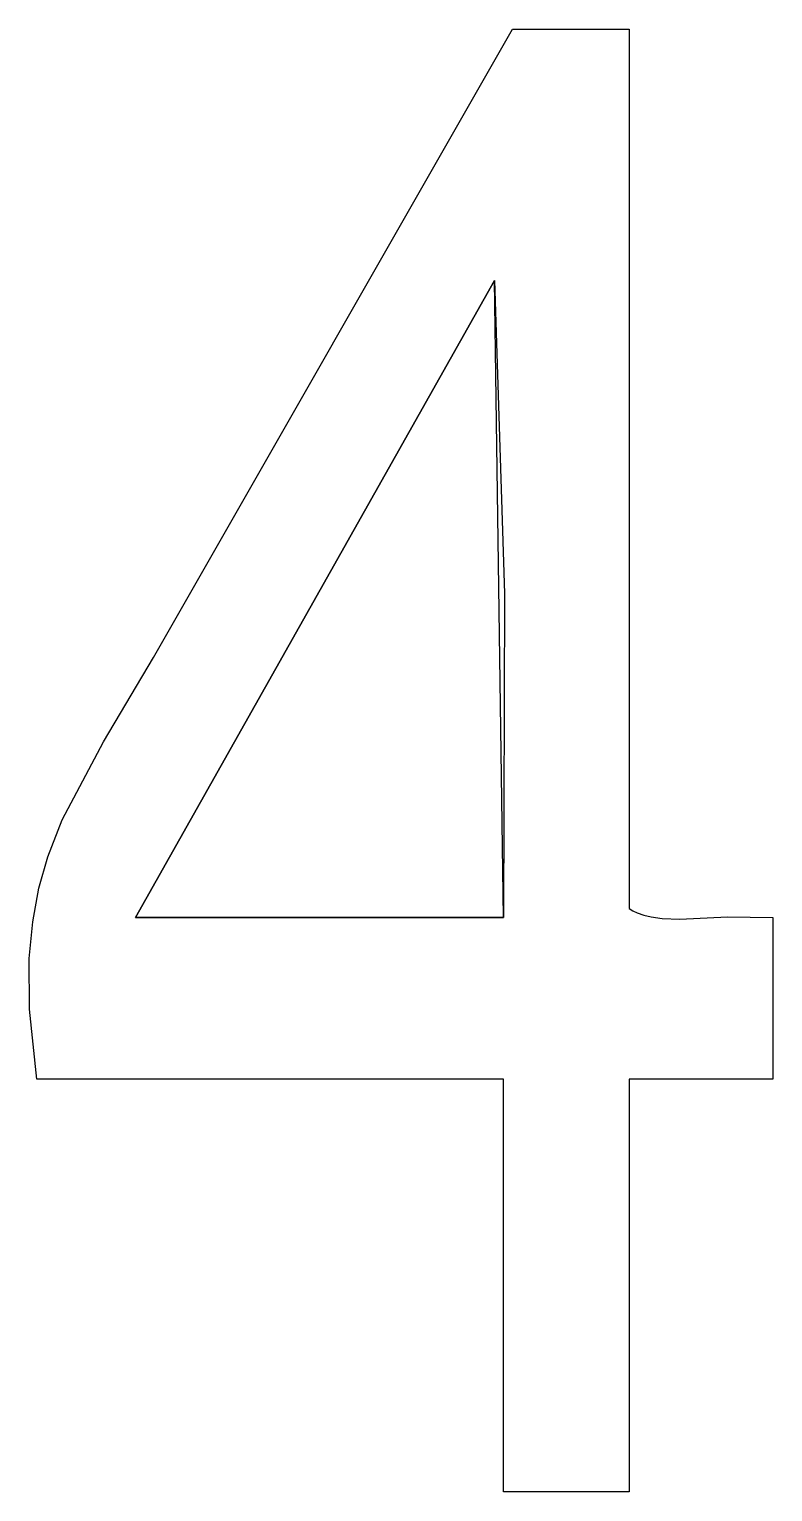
# Model space of a CAD drawing. Extents: x 0.19 to 1.2, y 0.17 to 2.15.
import ezdxf

# ---------------------------------------------------------------- set-up
doc = ezdxf.new("R2010")
doc.units = 0
doc.layers.add('4', color=7, linetype='CONTINUOUS')

msp = doc.modelspace()

# ---------------------------------------------------------------- linework, layer by layer
at = {"layer": '4'}
for points in [[(1.0042, 2.1534, 5.7484), (1.0042, 0.9593, 5.7484), (1.0094, 0.9561, 5.7484), (1.015, 0.9535, 5.7484), (1.0242, 0.9503, 5.7484), (1.0343, 0.948, 5.7484), (1.049, 0.946, 5.7484), (1.0729, 0.9451, 5.7484), (1.1378, 0.9479, 5.7484), (1.1992, 0.9471, 5.7484), (1.1992, 0.7278, 5.7484), (1.0042, 0.7278, 5.7484), (1.0042, 0.1673, 5.7484), (0.8337, 0.1673, 5.7484), (0.8337, 0.7278, 5.7484), (0.2001, 0.7278, 5.7484), (0.19, 0.8226, 5.7484), (0.1897, 0.8915, 5.7484), (0.1944, 0.9412, 5.7484), (0.2029, 0.9869, 5.7484), (0.2149, 1.0295, 5.7484), (0.2342, 1.0796, 5.7484), (0.2903, 1.1858, 5.7484), (0.3585, 1.3004, 5.7484), (0.8458, 2.1534, 5.7484)], [(0.3341, 0.9471, 5.7484), (0.8337, 0.9471, 5.7484), (0.8215, 1.8122, 5.7484)], [(0.8215, 1.8122, 5.7484), (0.8352, 1.3873, 5.7484), (0.8337, 0.9471, 5.7484), (0.3341, 0.9471, 5.7484)]]:
    msp.add_polyline3d(points, close=True, dxfattribs=at)

doc.saveas('drawing.dxf')
